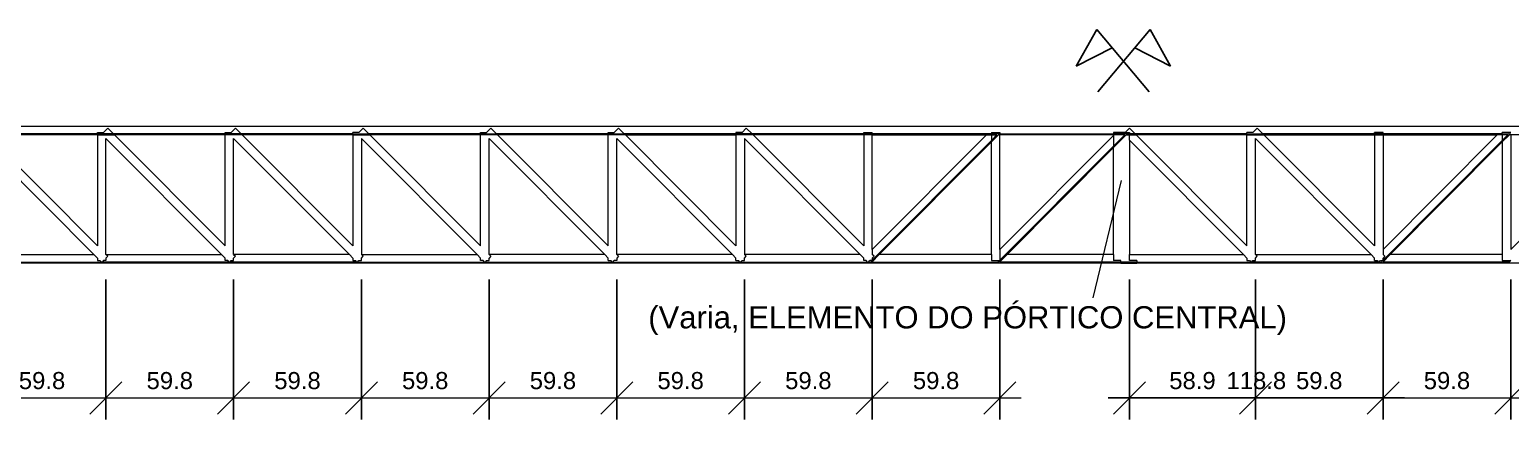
# Model space of a CAD drawing. Header units: inches. Extents: x -37 to 842, y -205 to 94.
# Drawn here: x 822.89 to 829.83, y 88.43 to 90.26 of the extents above; entities that cross this region are included whole.
import ezdxf

# ---------------------------------------------------------------- set-up
doc = ezdxf.new("R2010")
doc.units = ezdxf.units.IN
doc.header["$MEASUREMENT"] = 0
doc.linetypes.add('HIDDEN', pattern=[19.05, 12.7, -6.35])
for name, color, linetype, lineweight in [('BARRAS_DE_ACO', 7, 'Continuous', 9), ('COTA_COTAS', 2, 'Continuous', 0), ('REFERENCIA_DAS_BARRAS', 2, 'Continuous', 9)]:
    doc.layers.add(name, color=color, linetype=linetype, lineweight=lineweight)
doc.layers.add('Planta da coberta-HID', color=7, linetype='HIDDEN')
doc.styles.get("Standard").update_dxf_attribs({"font": 'arial.ttf'})
doc.dimstyles.new('UM_50.000000', dxfattribs={"dimtxt": 0.2, "dimasz": 0.15, "dimexe": 0.1, "dimexo": 0.2, "dimgap": 0.1, "dimtad": 1, "dimtih": 1, "dimtoh": 1, "dimdec": 1, "dimlfac": 50, "dimzin": 0, "dimdsep": 46, "dimtxsty": 'Standard', "dimblk": 'OBLIQUE', "dimcen": 0.09, "dimdle": 0.1, "dimclrd": 256, "dimadec": 1, "dimazin": 2, "dimtfac": 1, "dimtdec": 1, "dimtofl": 0, "dimtmove": 0, "dimatfit": 3, "dimfxl": 1, "dimtolj": 1, "dimlwd": -1, "dimarcsym": 0})

# ---------------------------------------------------------------- blocks, each defined once
blk = doc.blocks.new('_OBLIQUE')
at = {"color": 0, "linetype": 'ByBlock', "lineweight": -2}
blk.add_line((-0.5, -0.5), (0.5, 0.5), dxfattribs=at)
blk = doc.blocks.new('*D140')
at = {"layer": 'COTA_COTAS', "color": 0, "lineweight": -2, "transparency": 16777216}
for p, q in [((822.6492, 89.0868), (822.6492, 88.4321)), ((823.2475, 89.0868), (823.2475, 88.4321))]:
    blk.add_line(p, q, dxfattribs=at)
at = {"layer": 'COTA_COTAS', "transparency": 16777216}
blk.add_line((822.5492, 88.5321), (823.3475, 88.5321), dxfattribs=at)
at = {"layer": 'Defpoints', "color": 0, "transparency": 16777216}
for p in [(822.6492, 89.2868), (823.2475, 89.2868), (823.2475, 88.5321)]:
    blk.add_point(p, dxfattribs=at)
at = {"layer": 'COTA_COTAS', "transparency": 16777216, "xscale": 0.15, "yscale": 0.15, "zscale": 0.15, "rotation": 180}
blk.add_blockref('_OBLIQUE', (822.6492, 88.5321), dxfattribs=at)
at = {"layer": 'COTA_COTAS', "transparency": 16777216, "xscale": 0.15, "yscale": 0.15, "zscale": 0.15}
blk.add_blockref('_OBLIQUE', (823.2475, 88.5321), dxfattribs=at)
at = {"layer": 'COTA_COTAS', "color": 0, "transparency": 16777216, "insert": (822.9483, 88.613), "char_height": 0.08, "attachment_point": 5}
blk.add_mtext('\\A1;59.8', dxfattribs=at)
blk = doc.blocks.new('*D141')
at = {"layer": 'COTA_COTAS', "color": 0, "lineweight": -2, "transparency": 16777216}
for p, q in [((823.2475, 89.0868), (823.2475, 88.4321)), ((823.8458, 89.0868), (823.8458, 88.4321))]:
    blk.add_line(p, q, dxfattribs=at)
at = {"layer": 'COTA_COTAS', "transparency": 16777216}
blk.add_line((823.1475, 88.5321), (823.9458, 88.5321), dxfattribs=at)
at = {"layer": 'Defpoints', "color": 0, "transparency": 16777216}
for p in [(823.2475, 89.2868), (823.8458, 89.2868), (823.8458, 88.5321)]:
    blk.add_point(p, dxfattribs=at)
at = {"layer": 'COTA_COTAS', "transparency": 16777216, "xscale": 0.15, "yscale": 0.15, "zscale": 0.15, "rotation": 180}
blk.add_blockref('_OBLIQUE', (823.2475, 88.5321), dxfattribs=at)
at = {"layer": 'COTA_COTAS', "transparency": 16777216, "xscale": 0.15, "yscale": 0.15, "zscale": 0.15}
blk.add_blockref('_OBLIQUE', (823.8458, 88.5321), dxfattribs=at)
at = {"layer": 'COTA_COTAS', "color": 0, "transparency": 16777216, "insert": (823.5467, 88.613), "char_height": 0.08, "attachment_point": 5}
blk.add_mtext('\\A1;59.8', dxfattribs=at)
blk = doc.blocks.new('*D142')
at = {"layer": 'COTA_COTAS', "color": 0, "lineweight": -2, "transparency": 16777216}
for p, q in [((823.8458, 89.0868), (823.8458, 88.4321)), ((824.4442, 89.0868), (824.4442, 88.4321))]:
    blk.add_line(p, q, dxfattribs=at)
at = {"layer": 'COTA_COTAS', "transparency": 16777216}
blk.add_line((823.7458, 88.5321), (824.5442, 88.5321), dxfattribs=at)
at = {"layer": 'Defpoints', "color": 0, "transparency": 16777216}
for p in [(823.8458, 89.2868), (824.4442, 89.2868), (824.4442, 88.5321)]:
    blk.add_point(p, dxfattribs=at)
at = {"layer": 'COTA_COTAS', "transparency": 16777216, "xscale": 0.15, "yscale": 0.15, "zscale": 0.15, "rotation": 180}
blk.add_blockref('_OBLIQUE', (823.8458, 88.5321), dxfattribs=at)
at = {"layer": 'COTA_COTAS', "transparency": 16777216, "xscale": 0.15, "yscale": 0.15, "zscale": 0.15}
blk.add_blockref('_OBLIQUE', (824.4442, 88.5321), dxfattribs=at)
at = {"layer": 'COTA_COTAS', "color": 0, "transparency": 16777216, "insert": (824.145, 88.613), "char_height": 0.08, "attachment_point": 5}
blk.add_mtext('\\A1;59.8', dxfattribs=at)
blk = doc.blocks.new('*D143')
at = {"layer": 'COTA_COTAS', "color": 0, "lineweight": -2, "transparency": 16777216}
for p, q in [((824.4442, 89.0868), (824.4442, 88.4321)), ((825.0425, 89.0868), (825.0425, 88.4321))]:
    blk.add_line(p, q, dxfattribs=at)
at = {"layer": 'COTA_COTAS', "transparency": 16777216}
blk.add_line((824.3442, 88.5321), (825.1425, 88.5321), dxfattribs=at)
at = {"layer": 'Defpoints', "color": 0, "transparency": 16777216}
for p in [(824.4442, 89.2868), (825.0425, 89.2868), (825.0425, 88.5321)]:
    blk.add_point(p, dxfattribs=at)
at = {"layer": 'COTA_COTAS', "transparency": 16777216, "xscale": 0.15, "yscale": 0.15, "zscale": 0.15, "rotation": 180}
blk.add_blockref('_OBLIQUE', (824.4442, 88.5321), dxfattribs=at)
at = {"layer": 'COTA_COTAS', "transparency": 16777216, "xscale": 0.15, "yscale": 0.15, "zscale": 0.15}
blk.add_blockref('_OBLIQUE', (825.0425, 88.5321), dxfattribs=at)
at = {"layer": 'COTA_COTAS', "color": 0, "transparency": 16777216, "insert": (824.7433, 88.613), "char_height": 0.08, "attachment_point": 5}
blk.add_mtext('\\A1;59.8', dxfattribs=at)
blk = doc.blocks.new('*D144')
at = {"layer": 'COTA_COTAS', "color": 0, "lineweight": -2, "transparency": 16777216}
for p, q in [((825.0425, 89.0868), (825.0425, 88.4321)), ((825.6408, 89.0868), (825.6408, 88.4321))]:
    blk.add_line(p, q, dxfattribs=at)
at = {"layer": 'COTA_COTAS', "transparency": 16777216}
blk.add_line((824.9425, 88.5321), (825.7408, 88.5321), dxfattribs=at)
at = {"layer": 'Defpoints', "color": 0, "transparency": 16777216}
for p in [(825.0425, 89.2868), (825.6408, 89.2868), (825.6408, 88.5321)]:
    blk.add_point(p, dxfattribs=at)
at = {"layer": 'COTA_COTAS', "transparency": 16777216, "xscale": 0.15, "yscale": 0.15, "zscale": 0.15, "rotation": 180}
blk.add_blockref('_OBLIQUE', (825.0425, 88.5321), dxfattribs=at)
at = {"layer": 'COTA_COTAS', "transparency": 16777216, "xscale": 0.15, "yscale": 0.15, "zscale": 0.15}
blk.add_blockref('_OBLIQUE', (825.6408, 88.5321), dxfattribs=at)
at = {"layer": 'COTA_COTAS', "color": 0, "transparency": 16777216, "insert": (825.3417, 88.613), "char_height": 0.08, "attachment_point": 5}
blk.add_mtext('\\A1;59.8', dxfattribs=at)
blk = doc.blocks.new('*D145')
at = {"layer": 'COTA_COTAS', "color": 0, "lineweight": -2, "transparency": 16777216}
for p, q in [((825.6408, 89.0868), (825.6408, 88.4321)), ((826.2392, 89.0868), (826.2392, 88.4321))]:
    blk.add_line(p, q, dxfattribs=at)
at = {"layer": 'COTA_COTAS', "transparency": 16777216}
blk.add_line((825.5408, 88.5321), (826.3392, 88.5321), dxfattribs=at)
at = {"layer": 'Defpoints', "color": 0, "transparency": 16777216}
for p in [(825.6408, 89.2868), (826.2392, 89.2868), (826.2392, 88.5321)]:
    blk.add_point(p, dxfattribs=at)
at = {"layer": 'COTA_COTAS', "transparency": 16777216, "xscale": 0.15, "yscale": 0.15, "zscale": 0.15, "rotation": 180}
blk.add_blockref('_OBLIQUE', (825.6408, 88.5321), dxfattribs=at)
at = {"layer": 'COTA_COTAS', "transparency": 16777216, "xscale": 0.15, "yscale": 0.15, "zscale": 0.15}
blk.add_blockref('_OBLIQUE', (826.2392, 88.5321), dxfattribs=at)
at = {"layer": 'COTA_COTAS', "color": 0, "transparency": 16777216, "insert": (825.94, 88.613), "char_height": 0.08, "attachment_point": 5}
blk.add_mtext('\\A1;59.8', dxfattribs=at)
blk = doc.blocks.new('*D146')
at = {"layer": 'COTA_COTAS', "color": 0, "lineweight": -2, "transparency": 16777216}
for p, q in [((826.2392, 89.0868), (826.2392, 88.4321)), ((826.8375, 89.0868), (826.8375, 88.4321))]:
    blk.add_line(p, q, dxfattribs=at)
at = {"layer": 'COTA_COTAS', "transparency": 16777216}
blk.add_line((826.1392, 88.5321), (826.9375, 88.5321), dxfattribs=at)
at = {"layer": 'Defpoints', "color": 0, "transparency": 16777216}
for p in [(826.2392, 89.2868), (826.8375, 89.2868), (826.8375, 88.5321)]:
    blk.add_point(p, dxfattribs=at)
at = {"layer": 'COTA_COTAS', "transparency": 16777216, "xscale": 0.15, "yscale": 0.15, "zscale": 0.15, "rotation": 180}
blk.add_blockref('_OBLIQUE', (826.2392, 88.5321), dxfattribs=at)
at = {"layer": 'COTA_COTAS', "transparency": 16777216, "xscale": 0.15, "yscale": 0.15, "zscale": 0.15}
blk.add_blockref('_OBLIQUE', (826.8375, 88.5321), dxfattribs=at)
at = {"layer": 'COTA_COTAS', "color": 0, "transparency": 16777216, "insert": (826.5383, 88.613), "char_height": 0.08, "attachment_point": 5}
blk.add_mtext('\\A1;59.8', dxfattribs=at)
blk = doc.blocks.new('*D147')
at = {"layer": 'COTA_COTAS', "color": 0, "lineweight": -2, "transparency": 16777216}
for p, q in [((826.8375, 89.0868), (826.8375, 88.4321)), ((827.4358, 89.0868), (827.4358, 88.4321))]:
    blk.add_line(p, q, dxfattribs=at)
at = {"layer": 'COTA_COTAS', "transparency": 16777216}
blk.add_line((826.7375, 88.5321), (827.5358, 88.5321), dxfattribs=at)
at = {"layer": 'Defpoints', "color": 0, "transparency": 16777216}
for p in [(826.8375, 89.2868), (827.4358, 89.2868), (827.4358, 88.5321)]:
    blk.add_point(p, dxfattribs=at)
at = {"layer": 'COTA_COTAS', "transparency": 16777216, "xscale": 0.15, "yscale": 0.15, "zscale": 0.15, "rotation": 180}
blk.add_blockref('_OBLIQUE', (826.8375, 88.5321), dxfattribs=at)
at = {"layer": 'COTA_COTAS', "transparency": 16777216, "xscale": 0.15, "yscale": 0.15, "zscale": 0.15}
blk.add_blockref('_OBLIQUE', (827.4358, 88.5321), dxfattribs=at)
at = {"layer": 'COTA_COTAS', "color": 0, "transparency": 16777216, "insert": (827.1367, 88.613), "char_height": 0.08, "attachment_point": 5}
blk.add_mtext('\\A1;59.8', dxfattribs=at)
blk = doc.blocks.new('*D148')
at = {"layer": 'COTA_COTAS', "color": 0, "lineweight": -2, "transparency": 16777216}
for p, q in [((828.0431, 89.0868), (828.0431, 88.4321)), ((829.2308, 89.0868), (829.2308, 88.4321))]:
    blk.add_line(p, q, dxfattribs=at)
at = {"layer": 'COTA_COTAS', "transparency": 16777216}
blk.add_line((829.3308, 88.5321), (827.9431, 88.5321), dxfattribs=at)
at = {"layer": 'Defpoints', "color": 0, "transparency": 16777216}
for p in [(828.0431, 89.2868), (829.2308, 89.2868), (828.0431, 88.5321)]:
    blk.add_point(p, dxfattribs=at)
at = {"layer": 'COTA_COTAS', "transparency": 16777216, "xscale": 0.15, "yscale": 0.15, "zscale": 0.15, "rotation": 180}
blk.add_blockref('_OBLIQUE', (828.0431, 88.5321), dxfattribs=at)
at = {"layer": 'COTA_COTAS', "transparency": 16777216, "xscale": 0.15, "yscale": 0.15, "zscale": 0.15}
blk.add_blockref('_OBLIQUE', (829.2308, 88.5321), dxfattribs=at)
at = {"layer": 'COTA_COTAS', "color": 0, "transparency": 16777216, "insert": (828.637, 88.613), "char_height": 0.08, "attachment_point": 5}
blk.add_mtext('\\A1;118.8', dxfattribs=at)
blk = doc.blocks.new('*D149')
at = {"layer": 'COTA_COTAS', "color": 0, "lineweight": -2, "transparency": 16777216}
for p, q in [((828.0431, 89.0868), (828.0431, 88.4321)), ((828.6325, 89.0868), (828.6325, 88.4321))]:
    blk.add_line(p, q, dxfattribs=at)
at = {"layer": 'COTA_COTAS', "transparency": 16777216}
blk.add_line((827.9431, 88.5321), (828.7325, 88.5321), dxfattribs=at)
at = {"layer": 'Defpoints', "color": 0, "transparency": 16777216}
for p in [(828.0431, 89.2868), (828.6325, 89.2868), (828.6325, 88.5321)]:
    blk.add_point(p, dxfattribs=at)
at = {"layer": 'COTA_COTAS', "transparency": 16777216, "xscale": 0.15, "yscale": 0.15, "zscale": 0.15, "rotation": 180}
blk.add_blockref('_OBLIQUE', (828.0431, 88.5321), dxfattribs=at)
at = {"layer": 'COTA_COTAS', "transparency": 16777216, "xscale": 0.15, "yscale": 0.15, "zscale": 0.15}
blk.add_blockref('_OBLIQUE', (828.6325, 88.5321), dxfattribs=at)
at = {"layer": 'COTA_COTAS', "color": 0, "transparency": 16777216, "insert": (828.3378, 88.613), "char_height": 0.08, "attachment_point": 5}
blk.add_mtext('\\A1;58.9', dxfattribs=at)
blk = doc.blocks.new('*D150')
at = {"layer": 'COTA_COTAS', "color": 0, "lineweight": -2, "transparency": 16777216}
for p, q in [((828.6325, 89.0868), (828.6325, 88.4321)), ((829.2308, 89.0868), (829.2308, 88.4321))]:
    blk.add_line(p, q, dxfattribs=at)
at = {"layer": 'COTA_COTAS', "transparency": 16777216}
blk.add_line((828.5325, 88.5321), (829.3308, 88.5321), dxfattribs=at)
at = {"layer": 'Defpoints', "color": 0, "transparency": 16777216}
for p in [(828.6325, 89.2868), (829.2308, 89.2868), (829.2308, 88.5321)]:
    blk.add_point(p, dxfattribs=at)
at = {"layer": 'COTA_COTAS', "transparency": 16777216, "xscale": 0.15, "yscale": 0.15, "zscale": 0.15, "rotation": 180}
blk.add_blockref('_OBLIQUE', (828.6325, 88.5321), dxfattribs=at)
at = {"layer": 'COTA_COTAS', "transparency": 16777216, "xscale": 0.15, "yscale": 0.15, "zscale": 0.15}
blk.add_blockref('_OBLIQUE', (829.2308, 88.5321), dxfattribs=at)
at = {"layer": 'COTA_COTAS', "color": 0, "transparency": 16777216, "insert": (828.9317, 88.613), "char_height": 0.08, "attachment_point": 5}
blk.add_mtext('\\A1;59.8', dxfattribs=at)
blk = doc.blocks.new('*D151')
at = {"layer": 'COTA_COTAS', "color": 0, "lineweight": -2, "transparency": 16777216}
for p, q in [((829.2308, 89.0868), (829.2308, 88.4321)), ((829.8292, 89.0868), (829.8292, 88.4321))]:
    blk.add_line(p, q, dxfattribs=at)
at = {"layer": 'COTA_COTAS', "transparency": 16777216}
blk.add_line((829.1308, 88.5321), (829.9292, 88.5321), dxfattribs=at)
at = {"layer": 'Defpoints', "color": 0, "transparency": 16777216}
for p in [(829.2308, 89.2868), (829.8292, 89.2868), (829.8292, 88.5321)]:
    blk.add_point(p, dxfattribs=at)
at = {"layer": 'COTA_COTAS', "transparency": 16777216, "xscale": 0.15, "yscale": 0.15, "zscale": 0.15, "rotation": 180}
blk.add_blockref('_OBLIQUE', (829.2308, 88.5321), dxfattribs=at)
at = {"layer": 'COTA_COTAS', "transparency": 16777216, "xscale": 0.15, "yscale": 0.15, "zscale": 0.15}
blk.add_blockref('_OBLIQUE', (829.8292, 88.5321), dxfattribs=at)
at = {"layer": 'COTA_COTAS', "color": 0, "transparency": 16777216, "insert": (829.53, 88.613), "char_height": 0.08, "attachment_point": 5}
blk.add_mtext('\\A1;59.8', dxfattribs=at)
blk = doc.blocks.new('*D152')
at = {"layer": 'COTA_COTAS', "color": 0, "lineweight": -2, "transparency": 16777216}
for p, q in [((829.8292, 89.0868), (829.8292, 88.4321)), ((830.4275, 89.0868), (830.4275, 88.4321))]:
    blk.add_line(p, q, dxfattribs=at)
at = {"layer": 'COTA_COTAS', "transparency": 16777216}
blk.add_line((829.7292, 88.5321), (830.5275, 88.5321), dxfattribs=at)
at = {"layer": 'Defpoints', "color": 0, "transparency": 16777216}
for p in [(829.8292, 89.2868), (830.4275, 89.2868), (830.4275, 88.5321)]:
    blk.add_point(p, dxfattribs=at)
at = {"layer": 'COTA_COTAS', "transparency": 16777216, "xscale": 0.15, "yscale": 0.15, "zscale": 0.15, "rotation": 180}
blk.add_blockref('_OBLIQUE', (829.8292, 88.5321), dxfattribs=at)
at = {"layer": 'COTA_COTAS', "transparency": 16777216, "xscale": 0.15, "yscale": 0.15, "zscale": 0.15}
blk.add_blockref('_OBLIQUE', (830.4275, 88.5321), dxfattribs=at)
at = {"layer": 'COTA_COTAS', "color": 0, "transparency": 16777216, "insert": (830.1283, 88.613), "char_height": 0.08, "attachment_point": 5}
blk.add_mtext('\\A1;59.8', dxfattribs=at)

msp = doc.modelspace()

# ---------------------------------------------------------------- linework, layer by layer
at = {"layer": 'BARRAS_DE_ACO'}
for p, q in [((816.2526, 89.8034), (839.7926, 89.8034)), ((823.2075, 89.7684), (822.6843, 89.7684)), ((823.2075, 89.7684), (823.2075, 89.775)), ((823.2075, 89.775), (823.2359, 89.775)), ((823.2826, 89.7684), (823.2075, 89.7684)), ((823.2359, 89.775), (823.256, 89.795)), ((823.2826, 89.7684), (823.256, 89.795)), ((823.8058, 89.7684), (823.2826, 89.7684)), ((823.8058, 89.775), (823.8342, 89.775)), ((823.8058, 89.7684), (823.8058, 89.775)), ((823.8544, 89.795), (823.8342, 89.775)), ((823.8544, 89.795), (823.8809, 89.7684)), ((824.4042, 89.7684), (824.4042, 89.775)), ((824.4326, 89.775), (824.4042, 89.775)), ((824.4042, 89.7684), (824.4793, 89.7684)), ((824.4527, 89.795), (824.4326, 89.775)), ((824.4527, 89.795), (824.4793, 89.7684)), ((825.0025, 89.7684), (824.4793, 89.7684)), ((825.0025, 89.775), (825.0309, 89.775)), ((825.0025, 89.7684), (825.0025, 89.775)), ((825.0025, 89.7684), (825.0776, 89.7684)), ((825.051, 89.795), (825.0309, 89.775)), ((825.0776, 89.7684), (825.051, 89.795)), ((825.6008, 89.7684), (825.0776, 89.7684)), ((825.6008, 89.7684), (825.6008, 89.775)), ((825.6008, 89.7684), (825.6759, 89.7684)), ((825.6494, 89.795), (825.6759, 89.7684)), ((826.1992, 89.7684), (825.6759, 89.7684)), ((826.1992, 89.775), (826.1992, 89.7684)), ((826.2276, 89.775), (826.1992, 89.775)), ((826.2477, 89.795), (826.2276, 89.775)), ((826.2743, 89.7684), (826.2477, 89.795)), ((826.7975, 89.7684), (826.7975, 89.775)), ((826.7975, 89.775), (826.8375, 89.775)), ((826.8375, 89.7684), (826.7975, 89.7684)), ((826.8375, 89.7684), (826.8375, 89.775)), ((827.3958, 89.7684), (826.8375, 89.7684)), ((827.3958, 89.775), (827.4358, 89.775)), ((827.3958, 89.775), (827.3958, 89.7684)), ((827.427, 89.7684), (827.3958, 89.7684)), ((827.4289, 89.7703), (827.427, 89.7684)), ((827.4309, 89.7684), (827.4289, 89.7703)), ((827.4358, 89.7684), (827.4309, 89.7684)), ((827.4358, 89.775), (827.4358, 89.7684)), ((827.4358, 89.7684), (827.9681, 89.7684)), ((828.0253, 89.7684), (827.9681, 89.7684)), ((828.0253, 89.7684), (828.0272, 89.7703)), ((828.0272, 89.7703), (828.0292, 89.7684)), ((828.0292, 89.7684), (828.0431, 89.7684)), ((828.0431, 89.775), (828.0431, 89.7684)), ((828.0693, 89.7684), (828.0431, 89.7684)), ((828.5925, 89.7684), (828.0693, 89.7684)), ((828.5925, 89.7684), (828.5925, 89.775)), ((828.6209, 89.775), (828.5925, 89.775)), ((828.5925, 89.7684), (828.6676, 89.7684)), ((828.641, 89.795), (828.6209, 89.775)), ((828.641, 89.795), (828.6676, 89.7684)), ((829.1908, 89.7684), (828.6676, 89.7684)), ((829.1908, 89.7684), (829.1908, 89.775)), ((829.2308, 89.775), (829.1908, 89.775)), ((829.2308, 89.7684), (829.1908, 89.7684)), ((829.2308, 89.7684), (829.2308, 89.775)), ((829.7709, 89.7684), (829.2308, 89.7684)), ((829.7892, 89.7684), (829.7709, 89.7684)), ((829.8176, 89.775), (829.7892, 89.775)), ((829.7892, 89.7684), (829.7892, 89.775)), ((829.7892, 89.7684), (829.8203, 89.7684)), ((829.8292, 89.775), (829.8176, 89.775)), ((829.8203, 89.7684), (829.8222, 89.7703)), ((829.8222, 89.7703), (829.8242, 89.7684)), ((829.8242, 89.7684), (829.8292, 89.7684)), ((822.6492, 89.7469), (823.1912, 89.2034)), ((823.2075, 89.7634), (823.2876, 89.7634)), ((823.2075, 89.7634), (823.2075, 89.2437)), ((823.2475, 89.2036), (823.2475, 89.7469)), ((823.2475, 89.7469), (823.7895, 89.2034)), ((823.8058, 89.2437), (823.2876, 89.7634)), ((823.8859, 89.7634), (823.8058, 89.7634)), ((823.8458, 89.7469), (824.3879, 89.2034)), ((823.8458, 89.2036), (823.8458, 89.7469)), ((824.4042, 89.7634), (823.8859, 89.7634)), ((824.4042, 89.2437), (823.8859, 89.7634)), ((824.4042, 89.7634), (824.4843, 89.7634)), ((824.4042, 89.7634), (824.4042, 89.2437)), ((824.9862, 89.2034), (824.4442, 89.7469)), ((824.4442, 89.7469), (824.4442, 89.2036)), ((825.0025, 89.2437), (824.4843, 89.7634)), ((825.0826, 89.7634), (825.0025, 89.7634)), ((825.0425, 89.2036), (825.0425, 89.7469)), ((825.0425, 89.7469), (825.5845, 89.2034)), ((825.6408, 89.2036), (825.6408, 89.7469)), ((825.6408, 89.7469), (826.1829, 89.2034)), ((825.6809, 89.7634), (826.1992, 89.7634)), ((826.1992, 89.7634), (826.1992, 89.2437)), ((826.2793, 89.7634), (826.1992, 89.7634)), ((826.2392, 89.7469), (826.7812, 89.2034)), ((826.2392, 89.7469), (826.2392, 89.2036)), ((826.7975, 89.2437), (826.2793, 89.7634)), ((826.7975, 89.7634), (826.2793, 89.7634)), ((826.8375, 89.7634), (827.3726, 89.7634)), ((826.8375, 89.2268), (827.3726, 89.7634)), ((826.8375, 89.2268), (826.8375, 89.7634)), ((826.8706, 89.2034), (827.3958, 89.7301)), ((827.3726, 89.7634), (827.3958, 89.7634)), ((827.3958, 89.7634), (827.3958, 89.7372)), ((827.3958, 89.7634), (827.422, 89.7634)), ((827.4291, 89.7634), (827.3958, 89.7301)), ((827.3958, 89.2034), (827.3958, 89.7301)), ((827.4358, 89.7634), (827.4291, 89.7634)), ((827.4358, 89.2268), (827.4358, 89.7634)), ((827.9681, 89.711), (827.4358, 89.1773)), ((827.9681, 89.2034), (827.9681, 89.7039)), ((828.0274, 89.7634), (828.0431, 89.7634)), ((828.0431, 89.738), (828.0431, 89.7634)), ((828.0431, 89.7634), (828.0742, 89.7634)), ((828.5925, 89.2437), (828.0742, 89.7634)), ((828.5925, 89.7634), (828.0742, 89.7634)), ((828.6325, 89.2036), (828.6325, 89.7469)), ((829.1745, 89.2034), (828.6325, 89.7469)), ((828.6726, 89.7634), (829.1908, 89.7634)), ((829.1908, 89.2437), (828.6726, 89.7634)), ((829.1908, 89.7634), (829.2308, 89.7634)), ((829.1908, 89.7634), (829.1908, 89.2437)), ((829.2308, 89.7634), (829.7659, 89.7634)), ((829.2308, 89.1773), (829.7892, 89.7372)), ((829.7892, 89.7301), (829.2639, 89.2034)), ((829.7892, 89.7301), (829.8224, 89.7634)), ((829.7892, 89.7301), (829.7892, 89.2034)), ((826.8375, 89.2268), (826.8375, 89.2036)), ((827.4358, 89.2268), (827.4358, 89.1773)), ((829.2308, 89.2268), (829.2308, 89.2036)), ((825.6194, 89.1634), (817.3071, 89.1634)), ((822.049, 89.1684), (823.2261, 89.1684)), ((822.6492, 89.2034), (823.1912, 89.2034)), ((823.1912, 89.2034), (823.2075, 89.1871)), ((823.2075, 89.1871), (823.2075, 89.175)), ((823.2075, 89.175), (823.2195, 89.175)), ((823.2261, 89.1684), (823.2195, 89.175)), ((823.2293, 89.1684), (823.2261, 89.1684)), ((823.8244, 89.1684), (823.2293, 89.1684)), ((823.2475, 89.2036), (823.2477, 89.2034)), ((823.256, 89.195), (823.2475, 89.1866)), ((823.2475, 89.1866), (823.2475, 89.175)), ((823.2477, 89.2034), (823.7895, 89.2034)), ((823.256, 89.195), (823.2477, 89.2034)), ((823.8179, 89.175), (823.8058, 89.175)), ((823.8244, 89.1684), (823.8179, 89.175)), ((823.8276, 89.1684), (823.8244, 89.1684)), ((823.8276, 89.1684), (823.8342, 89.175)), ((824.4228, 89.1684), (823.8276, 89.1684)), ((823.8342, 89.175), (823.8458, 89.175)), ((823.8544, 89.195), (823.8458, 89.1866)), ((823.8458, 89.175), (823.8458, 89.1866)), ((824.3879, 89.2034), (823.846, 89.2034)), ((824.3879, 89.2034), (824.4042, 89.1871)), ((824.4042, 89.1871), (824.4042, 89.175)), ((824.4042, 89.175), (824.4162, 89.175)), ((824.4228, 89.1684), (824.4162, 89.175)), ((824.426, 89.1684), (824.4326, 89.175)), ((824.4326, 89.175), (824.4442, 89.175)), ((824.4442, 89.2036), (824.4444, 89.2034)), ((824.4442, 89.1866), (824.4527, 89.195)), ((824.4442, 89.175), (824.4442, 89.1866)), ((824.4444, 89.2034), (824.9862, 89.2034)), ((824.4527, 89.195), (824.4444, 89.2034)), ((825.0243, 89.1684), (825.0211, 89.1684)), ((825.0309, 89.175), (825.0243, 89.1684)), ((825.0309, 89.175), (825.0425, 89.175)), ((825.0427, 89.2034), (825.0425, 89.2036)), ((825.051, 89.195), (825.0425, 89.1866)), ((825.0425, 89.175), (825.0425, 89.1866)), ((825.6008, 89.175), (825.6129, 89.175)), ((825.6226, 89.1684), (825.6194, 89.1684)), ((828.0021, 89.1634), (825.6194, 89.1634)), ((825.6226, 89.1684), (825.6292, 89.175)), ((825.6226, 89.1684), (826.2178, 89.1684)), ((825.6408, 89.175), (825.6292, 89.175)), ((825.641, 89.2034), (825.6408, 89.2036)), ((825.6494, 89.195), (825.6408, 89.1866)), ((825.6408, 89.1866), (825.6408, 89.175)), ((826.1992, 89.175), (826.2112, 89.175)), ((826.2178, 89.1684), (826.2112, 89.175)), ((826.221, 89.1684), (826.2178, 89.1684)), ((826.221, 89.1684), (826.2276, 89.175)), ((826.2276, 89.175), (826.2392, 89.175)), ((826.2394, 89.2034), (826.2392, 89.2036)), ((826.2392, 89.1866), (826.2477, 89.195)), ((826.2392, 89.175), (826.2392, 89.1866)), ((826.8193, 89.1684), (826.8325, 89.1684)), ((826.8352, 89.175), (826.8259, 89.175)), ((826.8352, 89.175), (826.8306, 89.1703)), ((826.8306, 89.1703), (826.8325, 89.1684)), ((826.8375, 89.1773), (826.8352, 89.175)), ((826.8357, 89.1684), (826.8706, 89.2034)), ((826.8357, 89.1684), (827.4309, 89.1684)), ((826.8375, 89.1866), (826.8375, 89.1773)), ((827.3958, 89.2034), (826.8706, 89.2034)), ((827.3958, 89.2034), (827.3958, 89.175)), ((827.3958, 89.175), (827.4336, 89.175)), ((827.4336, 89.175), (827.4289, 89.1703)), ((827.4309, 89.1684), (827.4289, 89.1703)), ((827.4358, 89.1773), (827.4336, 89.175)), ((827.4689, 89.2034), (827.434, 89.1684)), ((828.0021, 89.1684), (827.434, 89.1684)), ((827.9681, 89.2034), (827.4689, 89.2034)), ((827.9681, 89.2034), (827.9681, 89.175)), ((828.0771, 89.1684), (828.0021, 89.1684)), ((828.0021, 89.1634), (828.0771, 89.1634)), ((828.0431, 89.175), (828.0431, 89.2034)), ((828.0771, 89.175), (828.0431, 89.175)), ((828.0771, 89.175), (828.0771, 89.1684)), ((828.0771, 89.1684), (828.6111, 89.1684)), ((833.9961, 89.1634), (828.0771, 89.1634)), ((828.5762, 89.2034), (828.5925, 89.1871)), ((828.5925, 89.1871), (828.5925, 89.175)), ((828.5925, 89.175), (828.6045, 89.175)), ((828.6045, 89.175), (828.6111, 89.1684)), ((828.6111, 89.1684), (828.6143, 89.1684)), ((828.6143, 89.1684), (828.6209, 89.175)), ((829.2094, 89.1684), (828.6143, 89.1684)), ((828.6209, 89.175), (828.6325, 89.175)), ((828.6325, 89.2036), (828.6327, 89.2034)), ((828.6325, 89.1866), (828.641, 89.195)), ((828.6325, 89.175), (828.6325, 89.1866)), ((828.6327, 89.2034), (829.1745, 89.2034)), ((828.641, 89.195), (828.6327, 89.2034)), ((829.1908, 89.175), (829.2029, 89.175)), ((829.2029, 89.175), (829.2094, 89.1684)), ((829.2094, 89.1684), (829.2126, 89.1684)), ((829.2126, 89.1684), (829.2192, 89.175)), ((829.2239, 89.1703), (829.2286, 89.175)), ((829.2639, 89.2034), (829.229, 89.1684)), ((829.8242, 89.1684), (829.229, 89.1684)), ((829.2394, 89.195), (829.2308, 89.2036)), ((829.2394, 89.195), (829.2308, 89.1866)), ((829.2308, 89.1773), (829.2308, 89.1866)), ((829.7892, 89.2034), (829.2639, 89.2034)), ((829.7892, 89.2034), (829.7892, 89.175)), ((829.7892, 89.175), (829.8269, 89.175)), ((829.8222, 89.1703), (829.8269, 89.175)), ((829.8242, 89.1684), (829.8222, 89.1703)), ((829.8269, 89.175), (829.8292, 89.1773))]:
    msp.add_line(p, q, dxfattribs=at)
for points in [[(824.4042, 89.7684), (823.8809, 89.7684), (823.8058, 89.7684)], [(825.6008, 89.775), (825.6292, 89.775), (825.6494, 89.795)], [(826.7975, 89.7684), (826.2743, 89.7684), (826.1992, 89.7684)], [(828.0226, 89.775), (827.9681, 89.775), (827.9681, 89.7684)], [(828.0693, 89.7684), (828.0427, 89.795), (828.0226, 89.775), (828.0431, 89.775)], [(823.2075, 89.7634), (822.6893, 89.7634), (823.2075, 89.2437)], [(823.8058, 89.2437), (823.8058, 89.7634), (823.2876, 89.7634)], [(825.0025, 89.2437), (825.0025, 89.7634), (824.4843, 89.7634)], [(826.1992, 89.2437), (825.6809, 89.7634), (825.6008, 89.7634)], [(826.8375, 89.7634), (826.7975, 89.7634), (826.7975, 89.2437)], [(827.422, 89.7634), (827.3958, 89.7372), (826.8375, 89.1773)], [(827.4358, 89.2268), (827.9681, 89.7606), (827.9681, 89.711), (828.0203, 89.7634), (827.9681, 89.7634)], [(827.9681, 89.7606), (827.9681, 89.7634), (827.4358, 89.7634)], [(827.4689, 89.2034), (827.9681, 89.7039), (828.0274, 89.7634)], [(828.5925, 89.2437), (828.5925, 89.7634), (828.6726, 89.7634)], [(829.2308, 89.7634), (829.2308, 89.2268), (829.7659, 89.7634)], [(829.7892, 89.7634), (829.7892, 89.7372), (829.8153, 89.7634), (829.7892, 89.7634), (829.7659, 89.7634)], [(829.8292, 89.7634), (829.8292, 89.2268), (830.3642, 89.7634), (829.8292, 89.7634), (829.8224, 89.7634)], [(823.2475, 89.175), (823.2359, 89.175), (823.2293, 89.1684)], [(823.8058, 89.175), (823.8058, 89.187), (823.7895, 89.2034)], [(823.8458, 89.2036), (823.846, 89.2034), (823.8544, 89.195)], [(824.4228, 89.1684), (824.426, 89.1684), (825.0211, 89.1684), (825.0145, 89.175), (825.0025, 89.175)], [(825.0025, 89.175), (825.0025, 89.1871), (824.9862, 89.2034)], [(825.0243, 89.1684), (825.6194, 89.1684), (825.6129, 89.175)], [(825.5845, 89.2034), (825.0427, 89.2034), (825.051, 89.195)], [(825.6008, 89.175), (825.6008, 89.187), (825.5845, 89.2034)], [(826.1829, 89.2034), (825.641, 89.2034), (825.6494, 89.195)], [(826.1992, 89.175), (826.1992, 89.1871), (826.1829, 89.2034)], [(826.221, 89.1684), (826.8161, 89.1684), (826.8095, 89.175), (826.7975, 89.175), (826.7975, 89.1871), (826.7812, 89.2034)], [(826.7812, 89.2034), (826.2394, 89.2034), (826.2477, 89.195)], [(826.8161, 89.1684), (826.8193, 89.1684), (826.8259, 89.175)], [(826.8375, 89.1866), (826.846, 89.195), (826.8375, 89.2036)], [(828.0021, 89.1684), (828.0021, 89.175), (827.9681, 89.175)], [(829.1908, 89.175), (829.1908, 89.187), (829.1745, 89.2034)], [(829.2126, 89.1684), (829.2259, 89.1684), (829.2239, 89.1703)], [(829.2192, 89.175), (829.2286, 89.175), (829.2308, 89.1773)]]:
    msp.add_lwpolyline(points, dxfattribs=at)
for points in [[(825.6008, 89.2437), (825.6008, 89.7634), (825.0826, 89.7634), (825.6008, 89.2437)], [(828.0431, 89.2034), (828.5762, 89.2034), (828.0431, 89.738), (828.0431, 89.2034)]]:
    msp.add_lwpolyline(points, close=True, dxfattribs=at)
at = {"layer": 'COTA_COTAS'}
msp.add_line((828.0041, 89.5496), (827.8713, 89.0006), dxfattribs=at)
at = {"layer": 'Planta da coberta-HID'}
for p, q in [((827.8895, 90.2557), (827.7936, 90.0846)), ((828.1342, 89.9644), (827.8895, 90.2557)), ((827.8942, 89.9644), (828.1389, 90.2557)), ((828.1389, 90.2557), (828.2347, 90.0846)), ((827.7936, 90.0846), (827.9611, 90.1704)), ((828.2347, 90.0846), (828.0672, 90.1704))]:
    msp.add_line(p, q, dxfattribs=at)

# ---------------------------------------------------------------- texts
at = {"layer": 'REFERENCIA_DAS_BARRAS', "insert": (827.2844, 88.894), "char_height": 0.10391, "attachment_point": 5}
msp.add_mtext('(Varia, ELEMENTO DO PÓRTICO CENTRAL)', dxfattribs=at)

# ---------------------------------------------------------------- dimensions: what is measured, and where the dimension line sits
at = {"layer": 'COTA_COTAS'}
for base, p1, p2, picture, middle in [((823.2475, 88.5321), (822.6492, 89.2868), (823.2475, 89.2868), '*D140', (822.9483, 88.613)), ((823.8458, 88.5321), (823.2475, 89.2868), (823.8458, 89.2868), '*D141', (823.5467, 88.613)), ((824.4442, 88.5321), (823.8458, 89.2868), (824.4442, 89.2868), '*D142', (824.145, 88.613)), ((825.0425, 88.5321), (824.4442, 89.2868), (825.0425, 89.2868), '*D143', (824.7433, 88.613)), ((825.6408, 88.5321), (825.0425, 89.2868), (825.6408, 89.2868), '*D144', (825.3417, 88.613)), ((826.2392, 88.5321), (825.6408, 89.2868), (826.2392, 89.2868), '*D145', (825.94, 88.613)), ((826.8375, 88.5321), (826.2392, 89.2868), (826.8375, 89.2868), '*D146', (826.5383, 88.613)), ((827.4358, 88.5321), (826.8375, 89.2868), (827.4358, 89.2868), '*D147', (827.1367, 88.613)), ((828.0431, 88.5321), (829.2308, 89.2868), (828.0431, 89.2868), '*D148', (828.637, 88.613)), ((828.6325, 88.5321), (828.0431, 89.2868), (828.6325, 89.2868), '*D149', (828.3378, 88.613)), ((829.2308, 88.5321), (828.6325, 89.2868), (829.2308, 89.2868), '*D150', (828.9317, 88.613)), ((829.8292, 88.5321), (829.2308, 89.2868), (829.8292, 89.2868), '*D151', (829.53, 88.613)), ((830.4275, 88.5321), (829.8292, 89.2868), (830.4275, 89.2868), '*D152', (830.1283, 88.613))]:
    dim = msp.add_linear_dim(base=base, p1=p1, p2=p2, dimstyle='UM_50.000000', override={"dimtxt": 0.08, "dimgap": 0.04, "dimlfac": 100, "dimtmove": 1}, dxfattribs=at)
    dim.commit()
    dim.dimension.update_dxf_attribs({"geometry": picture, "text_midpoint": middle})

doc.saveas('drawing.dxf')
